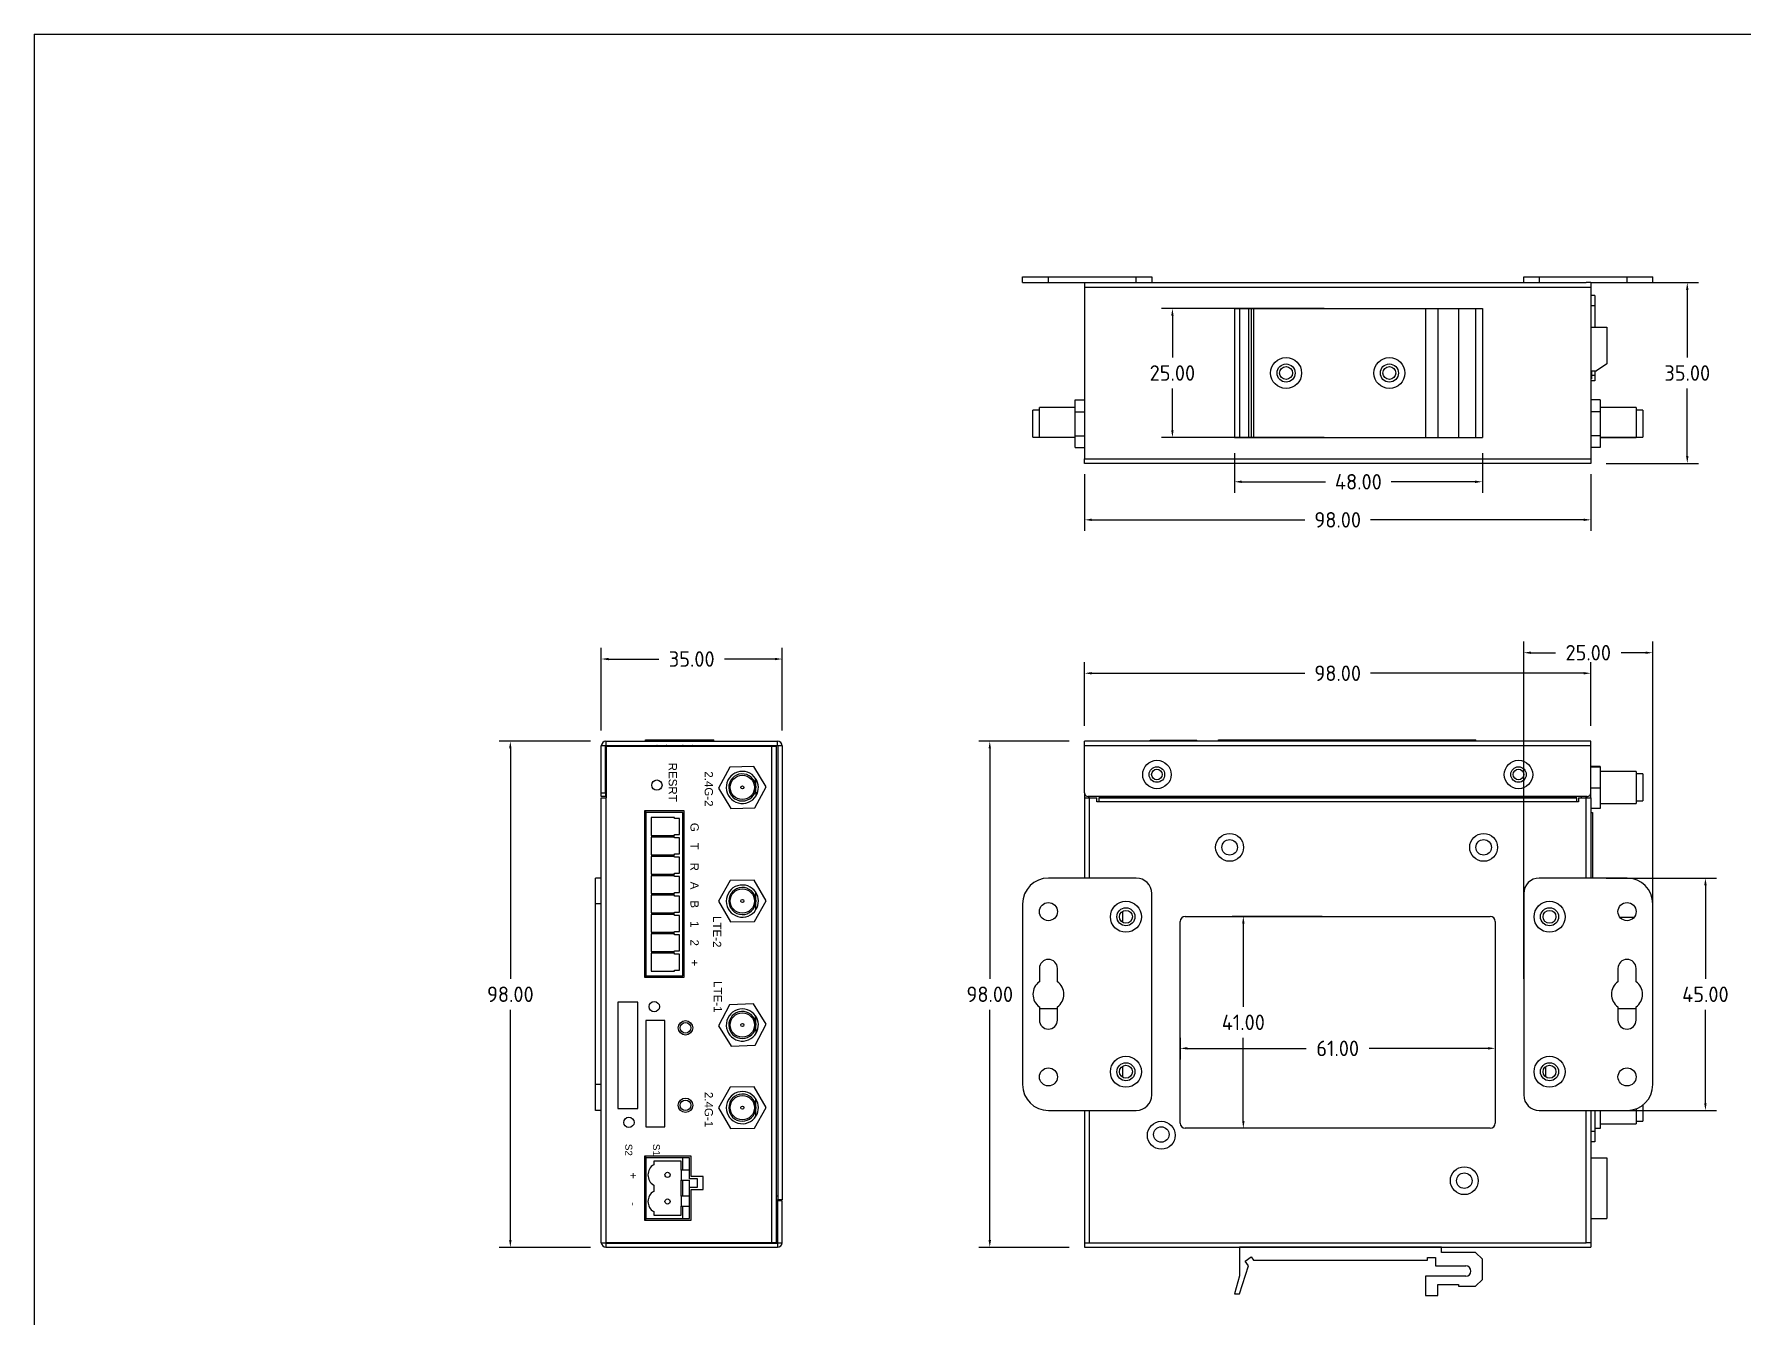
# Model space of a CAD drawing. Header units: millimetres. Extents: x 105 to 728, y 71 to 506.
# Drawn here: x 105.2 to 436.1, y 257.7 to 506.3 of the extents above; entities that cross this region are included whole.
import ezdxf

# ---------------------------------------------------------------- set-up
doc = ezdxf.new("R2010")
doc.units = ezdxf.units.MM
doc.header["$LTSCALE"] = 2
doc.header["$PDSIZE"] = -1
doc.layers.add('1轮廓实线层', color=7, linetype='Continuous')
doc.layers.add('2细线层', color=4, linetype='Continuous')
doc.layers.add('PUB_DIM尺寸', color=3, linetype='Continuous', lineweight=20)
doc.styles.add('OdaTtfStyle', font='tssdeng.shx', dxfattribs={"bigfont": 'hztxt.shx'})
doc.styles.get("Standard").update_dxf_attribs({"font": ''})
doc.styles.get('Standard').set_extended_font_data('Microsoft YaHei')
doc.dimstyles.new('standard0_0_0', dxfattribs={"dimtxt": 0.18, "dimasz": 1.4, "dimexe": 0.18, "dimexo": 0.0625, "dimgap": 0.857143, "dimtad": 0, "dimtoh": 1, "dimdec": 4, "dimzin": 0, "dimdsep": 46, "dimtxsty": 'OdaTtfStyle', "dimsah": 1, "dimcen": 0.09, "dimadec": 0, "dimazin": 0, "dimtfac": 1, "dimtdec": 4, "dimtofl": 0, "dimtmove": 0, "dimatfit": 3, "dimfxl": 0, "dimtolj": 1, "dimtzin": 0, "dimarcsym": 0})

# ---------------------------------------------------------------- blocks, each defined once
blk = doc.blocks.new('*D25')
at = {"layer": 'Defpoints', "color": 0}
for p in [(249.94, 385.26), (214.94, 368.44), (249.94, 368.44)]:
    blk.add_point(p, dxfattribs=at)
at = {"layer": 'PUB_DIM尺寸', "color": 3, "linetype": 'Continuous', "lineweight": -2, "ltscale": 5.065228}
for p, q in [((214.94, 371.44), (214.94, 387.4)), ((249.94, 371.44), (249.94, 387.4)), ((216.34, 385.26), (226.09, 385.26)), ((248.54, 385.26), (238.78, 385.26))]:
    blk.add_line(p, q, dxfattribs=at)
at = {"layer": 'PUB_DIM尺寸', "color": 3}
for points in [[(216.34, 385.49), (216.34, 385.02), (214.94, 385.26)], [(248.54, 385.02), (248.54, 385.49), (249.94, 385.26)]]:
    blk.add_solid(points, dxfattribs=at)
at = {"layer": 'PUB_DIM尺寸', "color": 3, "ltscale": 5.065228, "insert": (232.44, 385.26), "char_height": 3, "attachment_point": 5, "style": 'OdaTtfStyle'}
blk.add_mtext('\\A1;35.00', dxfattribs=at)
blk = doc.blocks.new('*D26')
at = {"layer": 'Defpoints', "color": 0}
for p in [(197.33, 369.34), (215.84, 369.34), (215.84, 271.34)]:
    blk.add_point(p, dxfattribs=at)
at = {"layer": 'PUB_DIM尺寸', "color": 3, "linetype": 'Continuous', "lineweight": -2, "ltscale": 5.065228}
for p, q in [((212.84, 369.34), (195.18, 369.34)), ((197.33, 367.94), (197.33, 323.34)), ((197.33, 272.74), (197.33, 317.34)), ((212.84, 271.34), (195.18, 271.34))]:
    blk.add_line(p, q, dxfattribs=at)
at = {"layer": 'PUB_DIM尺寸', "color": 3}
for points in [[(197.56, 367.94), (197.09, 367.94), (197.33, 369.34)], [(197.09, 272.74), (197.56, 272.74), (197.33, 271.34)]]:
    blk.add_solid(points, dxfattribs=at)
at = {"layer": 'PUB_DIM尺寸', "color": 3, "ltscale": 5.065228, "insert": (197.33, 320.34), "char_height": 3, "attachment_point": 5, "style": 'OdaTtfStyle'}
blk.add_mtext('\\A1;98.00', dxfattribs=at)
blk = doc.blocks.new('*D27')
at = {"layer": 'Defpoints', "color": 0}
for p in [(290.14, 369.34), (308.49, 369.34), (308.49, 271.34)]:
    blk.add_point(p, dxfattribs=at)
at = {"layer": 'PUB_DIM尺寸', "color": 3, "linetype": 'Continuous', "lineweight": -2, "ltscale": 5.065228}
for p, q in [((305.49, 369.34), (288, 369.34)), ((290.14, 367.94), (290.14, 323.34)), ((290.14, 272.74), (290.14, 317.34)), ((305.49, 271.34), (288, 271.34))]:
    blk.add_line(p, q, dxfattribs=at)
at = {"layer": 'PUB_DIM尺寸', "color": 3}
for points in [[(290.37, 367.94), (289.91, 367.94), (290.14, 369.34)], [(289.91, 272.74), (290.37, 272.74), (290.14, 271.34)]]:
    blk.add_solid(points, dxfattribs=at)
at = {"layer": 'PUB_DIM尺寸', "color": 3, "ltscale": 5.065228, "insert": (290.14, 320.34), "char_height": 3, "attachment_point": 5, "style": 'OdaTtfStyle'}
blk.add_mtext('\\A1;98.00', dxfattribs=at)
blk = doc.blocks.new('*D28')
at = {"layer": 'Defpoints', "color": 0}
for p in [(406.49, 382.5), (308.49, 369.34), (406.49, 369.34)]:
    blk.add_point(p, dxfattribs=at)
at = {"layer": 'PUB_DIM尺寸', "color": 3, "linetype": 'Continuous', "lineweight": -2, "ltscale": 5.065228}
for p, q in [((308.49, 372.34), (308.49, 384.65)), ((406.49, 372.34), (406.49, 384.65)), ((309.89, 382.5), (351.15, 382.5)), ((405.09, 382.5), (363.84, 382.5))]:
    blk.add_line(p, q, dxfattribs=at)
at = {"layer": 'PUB_DIM尺寸', "color": 3}
for points in [[(309.89, 382.74), (309.89, 382.27), (308.49, 382.5)], [(405.09, 382.27), (405.09, 382.74), (406.49, 382.5)]]:
    blk.add_solid(points, dxfattribs=at)
at = {"layer": 'PUB_DIM尺寸', "color": 3, "ltscale": 5.065228, "insert": (357.49, 382.5), "char_height": 3, "attachment_point": 5, "style": 'OdaTtfStyle'}
blk.add_mtext('\\A1;98.00', dxfattribs=at)
blk = doc.blocks.new('*D29')
at = {"layer": 'Defpoints', "color": 0}
for p in [(418.49, 386.48), (393.49, 320.34), (418.49, 320.34)]:
    blk.add_point(p, dxfattribs=at)
at = {"layer": 'PUB_DIM尺寸', "color": 3, "linetype": 'Continuous', "lineweight": -2, "ltscale": 5.065228}
for p, q in [((393.49, 323.34), (393.49, 388.62)), ((418.49, 323.34), (418.49, 388.62)), ((394.89, 386.48), (399.65, 386.48)), ((417.09, 386.48), (412.34, 386.48))]:
    blk.add_line(p, q, dxfattribs=at)
at = {"layer": 'PUB_DIM尺寸', "color": 3}
for points in [[(394.89, 386.71), (394.89, 386.25), (393.49, 386.48)], [(417.09, 386.25), (417.09, 386.71), (418.49, 386.48)]]:
    blk.add_solid(points, dxfattribs=at)
at = {"layer": 'PUB_DIM尺寸', "color": 3, "ltscale": 5.065228, "insert": (405.99, 386.48), "char_height": 3, "attachment_point": 5, "style": 'OdaTtfStyle'}
blk.add_mtext('\\A1;25.00', dxfattribs=at)
blk = doc.blocks.new('*D30')
at = {"layer": 'Defpoints', "color": 0}
for p in [(406.49, 342.84), (428.67, 342.84), (406.49, 297.84)]:
    blk.add_point(p, dxfattribs=at)
at = {"layer": 'PUB_DIM尺寸', "color": 3, "linetype": 'Continuous', "lineweight": -2, "ltscale": 5.065228}
for p, q in [((409.49, 342.84), (430.82, 342.84)), ((428.67, 341.44), (428.67, 323.34)), ((428.67, 299.24), (428.67, 317.34)), ((409.49, 297.84), (430.82, 297.84))]:
    blk.add_line(p, q, dxfattribs=at)
at = {"layer": 'PUB_DIM尺寸', "color": 3}
for points in [[(428.91, 341.44), (428.44, 341.44), (428.67, 342.84)], [(428.44, 299.24), (428.91, 299.24), (428.67, 297.84)]]:
    blk.add_solid(points, dxfattribs=at)
at = {"layer": 'PUB_DIM尺寸', "color": 3, "ltscale": 5.065228, "insert": (428.67, 320.34), "char_height": 3, "attachment_point": 5, "style": 'OdaTtfStyle'}
blk.add_mtext('\\A1;45.00', dxfattribs=at)
blk = doc.blocks.new('*D31')
at = {"layer": 'Defpoints', "color": 0}
for p in [(339.22, 335.41), (357.49, 335.41), (357.49, 294.41)]:
    blk.add_point(p, dxfattribs=at)
at = {"layer": 'PUB_DIM尺寸', "color": 3, "linetype": 'Continuous', "lineweight": -2, "ltscale": 5.065228}
for p, q in [((354.49, 335.41), (337.08, 335.41)), ((339.22, 334.01), (339.22, 317.91)), ((339.22, 295.81), (339.22, 311.91)), ((354.49, 294.41), (337.08, 294.41))]:
    blk.add_line(p, q, dxfattribs=at)
at = {"layer": 'PUB_DIM尺寸', "color": 3}
for points in [[(339.46, 334.01), (338.99, 334.01), (339.22, 335.41)], [(338.99, 295.81), (339.46, 295.81), (339.22, 294.41)]]:
    blk.add_solid(points, dxfattribs=at)
at = {"layer": 'PUB_DIM尺寸', "color": 3, "ltscale": 5.065228, "insert": (339.22, 314.91), "char_height": 3, "attachment_point": 5, "style": 'OdaTtfStyle'}
blk.add_mtext('\\A1;41.00', dxfattribs=at)
blk = doc.blocks.new('*D32')
at = {"layer": 'Defpoints', "color": 0}
for p in [(326.99, 314.91), (387.99, 314.91), (387.99, 309.87)]:
    blk.add_point(p, dxfattribs=at)
at = {"layer": 'PUB_DIM尺寸', "color": 3, "linetype": 'Continuous', "lineweight": -2, "ltscale": 5.065228}
for p, q in [((326.99, 311.91), (326.99, 307.73)), ((387.99, 311.91), (387.99, 307.73)), ((328.39, 309.87), (351.38, 309.87)), ((386.59, 309.87), (363.61, 309.87))]:
    blk.add_line(p, q, dxfattribs=at)
at = {"layer": 'PUB_DIM尺寸', "color": 3}
for points in [[(328.39, 310.11), (328.39, 309.64), (326.99, 309.87)], [(386.59, 309.64), (386.59, 310.11), (387.99, 309.87)]]:
    blk.add_solid(points, dxfattribs=at)
at = {"layer": 'PUB_DIM尺寸', "color": 3, "ltscale": 5.065228, "insert": (357.49, 309.87), "char_height": 3, "attachment_point": 5, "style": 'OdaTtfStyle'}
blk.add_mtext('\\A1;61.00', dxfattribs=at)
blk = doc.blocks.new('*D33')
at = {"layer": 'Defpoints', "color": 0}
for p in [(325.49, 453.14), (357.84, 453.14), (357.84, 428.14)]:
    blk.add_point(p, dxfattribs=at)
at = {"layer": 'PUB_DIM尺寸', "color": 3, "linetype": 'Continuous', "lineweight": -2, "ltscale": 5.065228}
for p, q in [((354.84, 453.14), (323.35, 453.14)), ((325.49, 451.74), (325.49, 443.64)), ((325.49, 429.54), (325.49, 437.64)), ((354.84, 428.14), (323.35, 428.14))]:
    blk.add_line(p, q, dxfattribs=at)
at = {"layer": 'PUB_DIM尺寸', "color": 3}
for points in [[(325.72, 451.74), (325.26, 451.74), (325.49, 453.14)], [(325.26, 429.54), (325.72, 429.54), (325.49, 428.14)]]:
    blk.add_solid(points, dxfattribs=at)
at = {"layer": 'PUB_DIM尺寸', "color": 3, "ltscale": 5.065228, "insert": (325.49, 440.64), "char_height": 3, "attachment_point": 5, "style": 'OdaTtfStyle'}
blk.add_mtext('\\A1;25.00', dxfattribs=at)
blk = doc.blocks.new('*D34')
at = {"layer": 'Defpoints', "color": 0}
for p in [(337.49, 428.14), (385.49, 428.14), (385.49, 419.58)]:
    blk.add_point(p, dxfattribs=at)
at = {"layer": 'PUB_DIM尺寸', "color": 3, "linetype": 'Continuous', "lineweight": -2, "ltscale": 5.065228}
for p, q in [((337.49, 425.14), (337.49, 417.43)), ((385.49, 425.14), (385.49, 417.43)), ((338.89, 419.58), (355.14, 419.58)), ((384.09, 419.58), (367.84, 419.58))]:
    blk.add_line(p, q, dxfattribs=at)
at = {"layer": 'PUB_DIM尺寸', "color": 3}
for points in [[(338.89, 419.81), (338.89, 419.34), (337.49, 419.58)], [(384.09, 419.34), (384.09, 419.81), (385.49, 419.58)]]:
    blk.add_solid(points, dxfattribs=at)
at = {"layer": 'PUB_DIM尺寸', "color": 3, "ltscale": 5.065228, "insert": (361.49, 419.58), "char_height": 3, "attachment_point": 5, "style": 'OdaTtfStyle'}
blk.add_mtext('\\A1;48.00', dxfattribs=at)
blk = doc.blocks.new('*D35')
at = {"layer": 'Defpoints', "color": 0}
for p in [(308.49, 424.04), (406.49, 424.04), (406.49, 412.21)]:
    blk.add_point(p, dxfattribs=at)
at = {"layer": 'PUB_DIM尺寸', "color": 3, "linetype": 'Continuous', "lineweight": -2, "ltscale": 5.065228}
for p, q in [((308.49, 421.04), (308.49, 410.07)), ((406.49, 421.04), (406.49, 410.07)), ((309.89, 412.21), (351.15, 412.21)), ((405.09, 412.21), (363.84, 412.21))]:
    blk.add_line(p, q, dxfattribs=at)
at = {"layer": 'PUB_DIM尺寸', "color": 3}
for points in [[(309.89, 412.45), (309.89, 411.98), (308.49, 412.21)], [(405.09, 411.98), (405.09, 412.45), (406.49, 412.21)]]:
    blk.add_solid(points, dxfattribs=at)
at = {"layer": 'PUB_DIM尺寸', "color": 3, "ltscale": 5.065228, "insert": (357.49, 412.21), "char_height": 3, "attachment_point": 5, "style": 'OdaTtfStyle'}
blk.add_mtext('\\A1;98.00', dxfattribs=at)
blk = doc.blocks.new('*D36')
at = {"layer": 'Defpoints', "color": 0}
for p in [(406.49, 458.14), (425.16, 458.14), (406.49, 423.14)]:
    blk.add_point(p, dxfattribs=at)
at = {"layer": 'PUB_DIM尺寸', "color": 3, "linetype": 'Continuous', "lineweight": -2, "ltscale": 5.065228}
for p, q in [((409.49, 458.14), (427.3, 458.14)), ((425.16, 456.74), (425.16, 443.64)), ((425.16, 424.54), (425.16, 437.64)), ((409.49, 423.14), (427.3, 423.14))]:
    blk.add_line(p, q, dxfattribs=at)
at = {"layer": 'PUB_DIM尺寸', "color": 3}
for points in [[(425.39, 456.74), (424.93, 456.74), (425.16, 458.14)], [(424.93, 424.54), (425.39, 424.54), (425.16, 423.14)]]:
    blk.add_solid(points, dxfattribs=at)
at = {"layer": 'PUB_DIM尺寸', "color": 3, "ltscale": 5.065228, "insert": (425.16, 440.64), "char_height": 3, "attachment_point": 5, "style": 'OdaTtfStyle'}
blk.add_mtext('\\A1;35.00', dxfattribs=at)

msp = doc.modelspace()

# ---------------------------------------------------------------- linework, layer by layer
at = {"layer": '1轮廓实线层'}
for p, q in [((296.492, 458.138), (296.492, 459.238)), ((296.492, 459.238), (301.492, 459.238)), ((296.492, 458.138), (301.492, 458.138)), ((301.492, 458.138), (301.492, 459.238)), ((301.492, 459.238), (318.492, 459.238)), ((301.492, 458.138), (308.492, 458.138)), ((308.492, 458.138), (309.392, 458.138)), ((308.492, 458.138), (308.492, 457.238)), ((308.492, 457.238), (341.492, 457.238)), ((308.492, 457.238), (308.492, 424.038)), ((309.392, 458.138), (373.492, 458.138)), ((318.492, 458.138), (318.492, 459.238)), ((318.492, 459.238), (321.492, 459.238)), ((321.492, 459.238), (321.492, 458.138)), ((341.492, 457.238), (406.492, 457.238)), ((373.492, 458.138), (405.592, 458.138)), ((393.492, 458.138), (393.492, 459.238)), ((393.492, 459.238), (396.492, 459.238)), ((396.492, 459.238), (396.492, 458.138)), ((396.492, 459.238), (413.492, 459.238)), ((406.492, 458.138), (405.592, 458.138)), ((406.492, 458.138), (406.492, 457.238)), ((406.492, 458.138), (413.492, 458.138)), ((406.492, 457.238), (406.492, 424.038)), ((413.492, 458.138), (413.492, 459.238)), ((413.492, 459.238), (418.492, 459.238)), ((413.492, 458.138), (418.492, 458.138)), ((418.492, 458.138), (418.492, 459.238)), ((407.292, 455.638), (406.492, 455.638)), ((407.292, 453.638), (406.492, 453.638)), ((407.292, 455.638), (407.292, 453.638)), ((407.292, 453.638), (407.292, 449.488)), ((337.489, 453.138), (337.489, 428.138)), ((337.489, 453.138), (338.489, 453.138)), ((338.489, 453.138), (338.489, 428.138)), ((338.489, 453.138), (340.249, 453.138)), ((340.249, 453.138), (340.249, 428.138)), ((340.249, 453.138), (340.722, 453.138)), ((340.722, 453.138), (340.722, 428.138)), ((340.722, 453.138), (341.192, 453.138)), ((341.192, 453.138), (341.192, 428.138)), ((341.192, 453.138), (374.492, 453.138)), ((374.492, 453.138), (374.492, 428.138)), ((374.492, 453.138), (376.892, 453.138)), ((376.892, 453.138), (376.892, 428.138)), ((376.892, 453.138), (380.892, 453.138)), ((380.892, 453.138), (380.892, 428.138)), ((380.892, 453.138), (384.192, 453.138)), ((384.192, 453.138), (384.192, 428.138)), ((384.192, 453.138), (385.492, 453.138)), ((385.492, 453.138), (385.492, 428.138)), ((406.492, 449.488), (409.592, 449.488)), ((409.592, 449.488), (409.592, 442.388)), ((406.492, 441.038), (407.592, 441.038)), ((406.592, 441.038), (406.592, 439.488)), ((407.292, 441.038), (407.292, 440.138)), ((409.592, 442.388), (407.592, 441.038)), ((406.492, 439.488), (406.592, 439.488)), ((407.292, 439.138), (406.492, 439.138)), ((407.292, 440.138), (406.592, 440.138)), ((407.292, 440.138), (407.292, 439.138)), ((306.692, 433.948), (299.742, 433.948)), ((299.742, 428.205), (299.742, 433.948)), ((306.692, 435.456), (308.492, 435.456)), ((306.692, 433.115), (306.692, 435.456)), ((408.292, 435.456), (406.492, 435.456)), ((408.292, 435.456), (408.292, 433.118)), ((415.242, 433.948), (408.292, 433.948)), ((415.242, 433.948), (415.242, 428.206)), ((299.742, 433.463), (298.442, 433.463)), ((298.442, 428.216), (298.442, 433.463)), ((306.692, 433.115), (308.492, 433.115)), ((306.692, 428.497), (306.692, 433.115)), ((408.292, 433.118), (406.492, 433.118)), ((408.292, 433.118), (408.292, 428.499)), ((416.542, 433.463), (415.242, 433.463)), ((416.542, 433.463), (416.542, 428.217)), ((298.442, 428.216), (299.742, 428.216)), ((299.742, 428.205), (306.692, 428.205)), ((306.692, 428.497), (308.492, 428.497)), ((306.692, 426.219), (306.692, 428.497)), ((337.489, 428.138), (338.489, 428.138)), ((338.489, 428.138), (340.249, 428.138)), ((340.249, 428.138), (340.722, 428.138)), ((340.722, 428.138), (341.192, 428.138)), ((341.192, 428.138), (374.492, 428.138)), ((374.492, 428.138), (376.892, 428.138)), ((376.892, 428.138), (380.892, 428.138)), ((380.892, 428.138), (384.192, 428.138)), ((384.192, 428.138), (385.492, 428.138)), ((408.292, 428.499), (406.492, 428.499)), ((408.292, 428.499), (408.292, 426.219)), ((408.292, 428.206), (415.242, 428.206)), ((408.292, 428.15), (415.242, 428.15)), ((415.242, 428.217), (416.542, 428.217)), ((415.242, 428.213), (416.542, 428.213)), ((415.242, 428.201), (415.242, 428.15)), ((416.542, 428.216), (416.542, 428.213)), ((306.692, 426.219), (308.492, 426.219)), ((308.492, 424.038), (341.492, 424.038)), ((308.492, 423.138), (308.492, 424.038)), ((340.825, 424.038), (406.492, 424.038)), ((408.292, 426.219), (406.492, 426.219)), ((406.492, 424.038), (406.492, 423.138)), ((373.492, 423.138), (308.492, 423.138)), ((406.492, 423.138), (373.492, 423.138)), ((215.738, 368.443), (214.938, 368.443)), ((214.938, 359.343), (214.938, 368.443)), ((215.738, 359.343), (215.738, 368.443)), ((215.838, 369.343), (215.838, 368.543)), ((215.838, 369.343), (249.038, 369.343)), ((215.838, 368.543), (249.038, 368.543)), ((215.938, 358.393), (215.938, 368.393)), ((215.938, 368.393), (247.938, 368.393)), ((223.488, 369.343), (223.488, 369.643)), ((223.488, 369.643), (236.738, 369.643)), ((223.488, 368.393), (223.488, 368.543)), ((236.738, 369.343), (236.738, 369.643)), ((236.738, 368.393), (236.738, 368.543)), ((247.938, 272.243), (247.938, 368.393)), ((247.938, 368.393), (248.838, 368.393)), ((248.838, 272.243), (248.838, 368.393)), ((249.038, 368.543), (249.038, 369.343)), ((249.138, 368.443), (249.138, 280.543)), ((249.938, 368.443), (249.138, 368.443)), ((249.938, 368.443), (249.938, 280.543)), ((406.492, 369.343), (308.492, 369.343)), ((308.492, 368.443), (308.492, 369.343)), ((406.492, 368.443), (308.492, 368.443)), ((308.492, 359.343), (308.492, 368.443)), ((321.192, 369.343), (321.192, 369.523)), ((321.192, 369.523), (330.192, 369.523)), ((330.192, 369.343), (330.192, 369.523)), ((334.442, 369.343), (334.442, 369.643)), ((334.442, 369.643), (384.242, 369.643)), ((384.242, 369.343), (384.242, 369.643)), ((406.492, 368.443), (406.492, 369.343)), ((406.492, 359.343), (406.492, 368.443)), ((239.825, 364.332), (237.62, 360.273)), ((244.443, 364.452), (239.825, 364.332)), ((246.855, 360.513), (244.443, 364.452)), ((408.292, 364.452), (406.492, 364.452)), ((408.292, 364.332), (406.492, 364.332)), ((408.292, 364.452), (408.292, 364.332)), ((408.292, 364.332), (408.292, 360.273)), ((244.853, 360.623), (244.813, 362.136)), ((244.838, 361.199), (244.838, 362.043)), ((415.242, 363.503), (408.292, 363.503)), ((415.242, 363.503), (415.242, 357.283)), ((416.542, 363.018), (415.242, 363.018)), ((416.542, 363.018), (416.542, 357.768)), ((214.938, 358.643), (214.938, 359.343)), ((214.938, 359.343), (215.738, 359.343)), ((215.738, 358.643), (214.938, 358.643)), ((214.938, 342.843), (214.938, 358.393)), ((214.938, 358.393), (215.838, 358.393)), ((215.738, 359.343), (215.738, 358.643)), ((215.938, 358.393), (215.838, 358.393)), ((237.62, 360.273), (240.033, 356.335)), ((244.65, 356.454), (246.855, 360.513)), ((244.853, 360.623), (244.861, 360.299)), ((244.9, 358.786), (244.861, 360.299)), ((308.492, 359.343), (308.492, 358.393)), ((308.492, 358.393), (308.492, 342.843)), ((308.492, 358.393), (309.392, 358.393)), ((405.792, 358.643), (309.192, 358.643)), ((309.292, 358.643), (309.292, 358.393)), ((309.392, 358.393), (309.392, 358.643)), ((309.392, 358.393), (310.892, 358.393)), ((309.392, 358.393), (309.392, 342.843)), ((310.892, 357.583), (310.892, 358.393)), ((311.292, 357.583), (310.892, 357.583)), ((311.292, 358.643), (311.292, 358.403)), ((403.692, 358.403), (311.292, 358.403)), ((311.292, 358.403), (311.292, 358.393)), ((311.292, 358.393), (403.692, 358.393)), ((311.292, 357.583), (311.292, 358.393)), ((403.692, 357.583), (311.292, 357.583)), ((403.692, 358.403), (403.692, 358.643)), ((403.692, 358.393), (403.692, 358.403)), ((403.692, 358.393), (403.692, 357.583)), ((404.092, 357.583), (403.692, 357.583)), ((404.092, 358.393), (405.592, 358.393)), ((404.092, 358.393), (404.092, 357.583)), ((404.692, 358.393), (404.692, 358.643)), ((405.542, 358.643), (405.542, 358.393)), ((405.592, 358.393), (406.492, 358.393)), ((405.592, 342.843), (405.592, 358.393)), ((405.692, 358.643), (405.692, 358.393)), ((408.292, 360.273), (406.492, 360.273)), ((406.492, 358.393), (406.492, 359.343)), ((406.492, 358.393), (406.492, 342.843)), ((408.292, 360.273), (408.292, 356.335)), ((415.242, 357.768), (416.542, 357.768)), ((230.988, 355.843), (223.288, 355.843)), ((223.288, 355.843), (223.288, 323.643)), ((223.538, 323.643), (223.538, 355.843)), ((230.688, 355.543), (223.588, 355.543)), ((223.588, 355.543), (223.588, 323.943)), ((229.088, 354.543), (224.588, 354.543)), ((224.588, 354.543), (224.588, 351.093)), ((229.088, 354.368), (229.088, 354.543)), ((230.088, 354.368), (229.088, 354.368)), ((230.088, 351.268), (230.088, 354.368)), ((230.688, 323.943), (230.688, 355.543)), ((230.988, 323.643), (230.988, 355.843)), ((240.033, 356.335), (244.65, 356.454)), ((408.292, 356.335), (406.492, 356.335)), ((406.492, 355.543), (406.792, 355.543)), ((406.792, 355.543), (406.792, 342.843)), ((408.292, 357.283), (415.242, 357.283)), ((224.588, 351.093), (229.088, 351.093)), ((229.088, 351.093), (229.088, 351.268)), ((229.088, 351.268), (230.088, 351.268)), ((229.088, 350.793), (224.588, 350.793)), ((224.588, 350.793), (224.588, 347.343)), ((229.088, 350.618), (229.088, 350.793)), ((230.088, 350.618), (229.088, 350.618)), ((229.088, 347.343), (229.088, 347.518)), ((229.088, 347.518), (230.088, 347.518)), ((230.088, 347.518), (230.088, 350.618)), ((224.588, 347.343), (229.088, 347.343)), ((229.088, 347.043), (224.588, 347.043)), ((224.588, 347.043), (224.588, 343.593)), ((229.088, 346.868), (229.088, 347.043)), ((230.088, 346.868), (229.088, 346.868)), ((230.088, 343.768), (230.088, 346.868)), ((214.938, 342.843), (213.838, 342.843)), ((213.838, 337.843), (213.838, 342.843)), ((214.938, 337.843), (214.938, 342.843)), ((224.588, 343.593), (229.088, 343.593)), ((229.088, 343.293), (224.588, 343.293)), ((224.588, 343.293), (224.588, 339.843)), ((229.088, 343.593), (229.088, 343.768)), ((229.088, 343.768), (230.088, 343.768)), ((229.088, 343.118), (229.088, 343.293)), ((230.088, 343.118), (229.088, 343.118)), ((230.088, 340.018), (230.088, 343.118)), ((239.887, 342.369), (237.619, 338.346)), ((244.506, 342.417), (239.887, 342.369)), ((246.856, 338.44), (244.506, 342.417)), ((318.492, 342.843), (301.492, 342.843)), ((413.492, 342.843), (396.492, 342.843)), ((214.938, 337.843), (213.838, 337.843)), ((223.588, 339.743), (223.538, 339.743)), ((224.588, 339.843), (229.088, 339.843)), ((229.088, 339.543), (224.588, 339.543)), ((224.588, 339.543), (224.588, 336.093)), ((229.088, 339.843), (229.088, 340.018)), ((229.088, 340.018), (230.088, 340.018)), ((229.088, 339.368), (229.088, 339.543)), ((230.088, 339.368), (229.088, 339.368)), ((230.088, 336.268), (230.088, 339.368)), ((230.988, 339.743), (230.688, 339.743)), ((237.619, 338.346), (239.969, 334.37)), ((244.588, 334.417), (246.856, 338.44)), ((244.856, 338.582), (244.84, 340.095)), ((244.856, 338.582), (244.859, 338.258)), ((244.875, 336.744), (244.859, 338.258)), ((296.492, 337.843), (296.492, 302.843)), ((321.492, 300.843), (321.492, 339.843)), ((393.492, 339.843), (393.492, 300.843)), ((418.492, 302.843), (418.492, 337.843)), ((224.588, 336.093), (229.088, 336.093)), ((224.588, 335.793), (224.588, 332.343)), ((229.088, 335.793), (224.588, 335.793)), ((229.088, 336.268), (230.088, 336.268)), ((229.088, 336.093), (229.088, 336.268)), ((229.088, 335.618), (229.088, 335.793)), ((230.088, 335.618), (229.088, 335.618)), ((230.088, 332.518), (230.088, 335.618)), ((239.969, 334.37), (244.588, 334.417)), ((315.842, 336.411), (315.842, 334.275)), ((326.992, 295.413), (326.992, 334.413)), ((327.992, 335.413), (386.992, 335.413)), ((387.992, 334.413), (387.992, 295.413)), ((412.1, 335.283), (414.885, 335.283)), ((224.588, 332.343), (229.088, 332.343)), ((224.588, 332.043), (224.588, 328.593)), ((229.088, 332.043), (224.588, 332.043)), ((229.088, 332.343), (229.088, 332.518)), ((229.088, 332.518), (230.088, 332.518)), ((229.088, 331.868), (229.088, 332.043)), ((230.088, 331.868), (229.088, 331.868)), ((230.088, 328.768), (230.088, 331.868)), ((223.538, 329.643), (223.588, 329.643)), ((224.588, 328.593), (229.088, 328.593)), ((224.588, 328.293), (224.588, 324.843)), ((229.088, 328.293), (224.588, 328.293)), ((229.088, 328.593), (229.088, 328.768)), ((229.088, 328.768), (230.088, 328.768)), ((229.088, 328.118), (229.088, 328.293)), ((230.088, 328.118), (229.088, 328.118)), ((230.088, 325.018), (230.088, 328.118)), ((230.688, 329.643), (230.988, 329.643)), ((224.588, 324.843), (229.088, 324.843)), ((229.088, 324.843), (229.088, 325.018)), ((229.088, 325.018), (230.088, 325.018)), ((299.742, 325.343), (299.742, 322.78)), ((303.242, 322.78), (303.242, 325.343)), ((411.742, 325.343), (411.742, 322.78)), ((415.242, 322.78), (415.242, 325.343)), ((223.288, 323.643), (230.988, 323.643)), ((223.588, 323.943), (230.688, 323.943)), ((239.764, 318.294), (237.623, 314.201)), ((244.379, 318.486), (239.764, 318.294)), ((246.852, 314.585), (244.379, 318.486)), ((299.742, 317.906), (299.742, 315.343)), ((303.242, 315.343), (303.242, 317.906)), ((411.742, 317.906), (411.742, 315.343)), ((415.242, 315.343), (415.242, 317.906)), ((244.711, 310.493), (246.852, 314.585)), ((244.849, 314.664), (244.786, 316.176)), ((244.838, 316.043), (244.788, 316.125)), ((244.838, 314.928), (244.838, 316.043)), ((244.849, 314.664), (244.862, 314.34)), ((303.242, 317.503), (299.742, 317.503)), ((415.242, 317.503), (411.742, 317.503)), ((237.623, 314.201), (240.097, 310.3)), ((244.925, 312.828), (244.862, 314.34)), ((240.097, 310.3), (244.711, 310.493)), ((315.842, 306.411), (315.842, 304.275)), ((397.742, 306.343), (397.742, 304.343)), ((239.899, 302.376), (237.619, 298.36)), ((244.518, 302.41), (239.899, 302.376)), ((246.856, 298.426), (244.518, 302.41)), ((237.619, 298.36), (239.957, 294.377)), ((244.576, 294.41), (246.856, 298.426)), ((244.856, 298.574), (244.845, 300.088)), ((244.856, 298.574), (244.859, 298.25)), ((244.87, 296.736), (244.859, 298.25)), ((415.242, 298.159), (415.242, 295.283)), ((416.542, 298.881), (416.542, 295.768)), ((301.492, 297.843), (318.492, 297.843)), ((308.492, 297.843), (308.492, 272.243)), ((309.392, 297.843), (309.392, 272.243)), ((396.492, 297.843), (413.492, 297.843)), ((405.592, 272.243), (405.592, 297.843)), ((406.492, 297.843), (406.492, 272.243)), ((407.292, 297.843), (407.292, 293.793)), ((408.292, 297.843), (408.292, 294.377)), ((408.292, 295.283), (415.242, 295.283)), ((415.242, 295.768), (416.542, 295.768)), ((239.957, 294.377), (244.576, 294.41)), ((386.992, 294.413), (327.992, 294.413)), ((407.292, 293.793), (406.492, 293.793)), ((407.292, 291.793), (406.492, 291.793)), ((408.292, 294.377), (407.292, 294.377)), ((407.292, 293.793), (407.292, 291.793)), ((232.338, 288.993), (223.288, 288.993)), ((223.288, 288.993), (223.288, 276.593)), ((223.538, 276.593), (223.538, 288.993)), ((230.688, 288.693), (223.588, 288.693)), ((223.588, 288.693), (223.588, 276.893)), ((230.388, 288.043), (225.088, 288.043)), ((225.088, 288.043), (225.088, 287.338)), ((230.388, 286.293), (230.388, 288.043)), ((230.688, 286.293), (230.688, 288.693)), ((232.038, 288.693), (230.688, 288.693)), ((232.038, 286.293), (232.038, 288.693)), ((232.338, 285.043), (232.338, 288.993)), ((406.492, 288.693), (409.592, 288.693)), ((409.592, 288.693), (409.592, 276.893)), ((230.688, 286.293), (230.388, 286.293)), ((230.388, 286.293), (230.388, 284.343)), ((232.038, 286.293), (230.688, 286.293)), ((232.038, 284.593), (232.038, 286.293)), ((234.638, 285.043), (232.338, 285.043)), ((234.638, 282.543), (234.638, 285.043)), ((225.088, 283.402), (225.088, 282.184)), ((230.388, 281.243), (230.388, 284.343)), ((230.388, 284.343), (230.688, 284.343)), ((230.688, 281.243), (230.688, 284.343)), ((230.688, 284.343), (232.038, 284.343)), ((233.588, 284.593), (232.038, 284.593)), ((232.038, 281.243), (232.038, 284.343)), ((232.038, 282.993), (233.588, 282.993)), ((232.338, 276.593), (232.338, 282.543)), ((232.338, 282.543), (234.638, 282.543)), ((233.588, 282.993), (233.588, 284.593)), ((248.838, 281.343), (249.128, 281.343)), ((249.128, 281.343), (249.128, 280.543)), ((225.088, 278.248), (225.088, 277.543)), ((230.688, 281.243), (230.388, 281.243)), ((230.388, 281.243), (230.388, 279.293)), ((230.388, 277.543), (230.388, 279.293)), ((230.388, 279.293), (230.688, 279.293)), ((232.038, 281.243), (230.688, 281.243)), ((230.688, 276.893), (230.688, 279.293)), ((230.688, 279.293), (232.038, 279.293)), ((232.038, 279.293), (232.038, 281.243)), ((232.038, 276.893), (232.038, 279.293)), ((248.838, 280.543), (249.128, 280.543)), ((249.938, 280.543), (249.138, 280.543)), ((249.938, 280.343), (249.138, 280.343)), ((249.138, 272.243), (249.138, 280.343)), ((249.938, 272.243), (249.938, 280.343)), ((223.288, 276.593), (232.338, 276.593)), ((223.588, 276.893), (230.688, 276.893)), ((225.088, 277.543), (230.388, 277.543)), ((230.688, 276.893), (232.038, 276.893)), ((406.492, 276.893), (409.592, 276.893)), ((214.938, 272.243), (215.738, 272.243)), ((215.838, 272.243), (215.738, 272.243)), ((247.938, 272.243), (215.838, 272.243)), ((215.838, 272.143), (215.838, 271.343)), ((215.838, 272.143), (249.038, 272.143)), ((248.838, 272.243), (247.938, 272.243)), ((249.038, 272.143), (249.038, 271.343)), ((249.138, 272.243), (249.938, 272.243)), ((308.492, 272.243), (309.392, 272.243)), ((308.492, 272.243), (308.492, 271.343)), ((309.392, 272.243), (405.592, 272.243)), ((406.492, 272.243), (405.592, 272.243)), ((406.492, 272.243), (406.492, 271.343)), ((215.838, 271.343), (249.038, 271.343)), ((308.492, 271.343), (406.492, 271.343)), ((338.492, 271.343), (338.492, 265.843)), ((377.592, 271.343), (338.492, 271.343)), ((339.589, 268.667), (340.722, 269.49)), ((340.249, 267.76), (339.589, 268.667)), ((340.722, 269.49), (341.192, 268.843)), ((341.192, 268.843), (374.892, 268.843)), ((374.892, 269.343), (376.392, 269.343)), ((374.892, 268.843), (374.892, 269.343)), ((376.392, 269.343), (376.392, 267.743)), ((377.592, 270.343), (377.592, 271.343)), ((384.192, 270.343), (377.592, 270.343)), ((385.492, 269.043), (384.192, 270.343)), ((385.492, 265.143), (385.492, 269.043)), ((338.492, 265.843), (337.489, 262.343)), ((338.489, 262.343), (340.249, 267.76)), ((374.492, 265.743), (374.492, 262.043)), ((382.292, 265.743), (374.492, 265.743)), ((376.392, 267.743), (382.292, 267.743)), ((384.192, 263.843), (385.492, 265.143)), ((337.489, 262.343), (338.489, 262.343)), ((374.492, 262.043), (376.892, 262.043)), ((376.892, 264.143), (380.892, 264.143)), ((376.892, 262.043), (376.892, 264.143)), ((380.892, 264.143), (380.892, 263.843)), ((380.892, 263.843), (384.192, 263.843))]:
    msp.add_line(p, q, dxfattribs=at)
at = {"layer": '1轮廓实线层', "color": 0}
for p, q in [((215.838, 358.393), (215.838, 272.243)), ((213.838, 302.843), (213.838, 337.843)), ((214.938, 302.843), (214.938, 337.843)), ((222.038, 318.843), (218.138, 318.843)), ((218.138, 318.843), (218.138, 298.243)), ((222.038, 298.243), (222.038, 318.843)), ((227.238, 315.243), (223.538, 315.243)), ((223.538, 315.243), (223.538, 294.643)), ((227.238, 294.643), (227.238, 315.243)), ((214.938, 302.843), (213.838, 302.843)), ((213.838, 297.843), (213.838, 302.843)), ((214.938, 297.843), (214.938, 302.843)), ((218.138, 298.243), (222.038, 298.243)), ((214.938, 297.843), (213.838, 297.843)), ((214.938, 272.243), (214.938, 297.843)), ((223.538, 294.643), (227.238, 294.643))]:
    msp.add_line(p, q, dxfattribs=at)
at = {"layer": '1轮廓实线层', "flags": 128}
for points in [[(225.757, 368.543), (225.671, 368.491), (225.544, 368.393)], [(227.731, 368.393), (227.604, 368.491), (227.519, 368.543)], [(230.757, 368.543), (230.671, 368.491), (230.544, 368.393)], [(232.731, 368.393), (232.604, 368.491), (232.519, 368.543)]]:
    msp.add_lwpolyline(points, dxfattribs=at)
at = {"layer": '1轮廓实线层'}
for centre, radius in [((347.492, 440.638), 3), ((347.492, 440.638), 3), ((367.492, 440.638), 3), ((367.492, 440.638), 3), ((347.492, 440.638), 1.75), ((347.492, 440.638), 1.75), ((347.492, 440.638), 1.25), ((367.492, 440.638), 1.75), ((367.492, 440.638), 1.75), ((367.492, 440.638), 1.25), ((322.492, 362.893), 2.75), ((322.492, 362.893), 1.5), ((392.492, 362.893), 2.75), ((392.492, 362.893), 1.5), ((225.688, 360.843), 1), ((242.238, 360.393), 2.35), ((322.492, 362.893), 1.025), ((392.492, 362.893), 1.025), ((242.238, 360.393), 0.3), ((336.562, 348.793), 2.7), ((385.742, 348.793), 2.7), ((336.562, 348.793), 1.5), ((385.742, 348.793), 1.5), ((242.238, 338.393), 2.35), ((242.238, 338.393), 0.3), ((301.492, 336.343), 1.75), ((316.492, 335.343), 3), ((398.492, 335.343), 3), ((413.492, 336.343), 1.75), ((316.492, 335.343), 1.75), ((316.492, 335.343), 1.25), ((398.492, 335.343), 1.75), ((398.492, 335.343), 1.25), ((231.238, 313.843), 1.4), ((231.238, 313.843), 1.025), ((242.238, 314.393), 2.35), ((242.238, 314.393), 0.3), ((316.492, 305.343), 3), ((398.492, 305.343), 3), ((301.492, 304.343), 1.75), ((316.492, 305.343), 1.75), ((316.492, 305.343), 1.25), ((398.492, 305.343), 1.75), ((398.492, 305.343), 1.25), ((413.492, 304.343), 1.75), ((231.238, 298.843), 1.4), ((231.238, 298.843), 1.025), ((242.238, 298.393), 2.35), ((242.238, 298.393), 0.3), ((323.342, 293.043), 2.7), ((323.342, 293.193), 1.5), ((227.765, 285.37), 0.5), ((381.992, 284.243), 2.7), ((381.992, 284.243), 1.5), ((227.765, 280.216), 0.5)]:
    msp.add_circle(centre, radius, dxfattribs=at)
at = {"layer": '1轮廓实线层', "color": 0}
for centre in [(225.188, 317.943), (220.288, 295.543)]:
    msp.add_circle(centre, 1, dxfattribs=at)
at = {"layer": '1轮廓实线层'}
for centre, radius, start, end in [((215.838, 368.443), 0.9, 90, 180), ((215.838, 368.443), 0.1, 90, 180), ((249.038, 368.443), 0.9, 0, 90), ((249.038, 368.443), 0.1, 0, 90), ((242.238, 360.393), 3.11, 34.08548, 328.88364), ((242.238, 360.393), 2.625, 5.02149, 357.94763), ((242.238, 360.393), 3.11, 328.88364, 34.08548), ((309.192, 359.343), 0.7, 180, 270), ((405.792, 359.343), 0.7, 270, 0), ((242.238, 338.393), 3.11, 33.18693, 327.98508), ((242.238, 338.393), 2.625, 4.12294, 357.04907), ((301.492, 337.843), 5, 90, 180), ((318.492, 339.843), 3, 0, 90), ((396.492, 339.843), 3, 90, 180), ((413.492, 337.843), 5, 0, 90), ((242.238, 338.393), 3.11, 327.98508, 33.18693), ((327.992, 334.413), 1, 90, 180), ((386.992, 334.413), 1, 0, 90), ((301.492, 325.343), 1.75, 0, 180), ((413.492, 325.343), 1.75, 0, 180), ((301.492, 320.343), 3, 125.68533, 234.31467), ((301.492, 320.343), 3, 305.68533, 54.31467), ((413.492, 320.343), 3, 125.68533, 234.31467), ((413.492, 320.343), 3, 305.68533, 54.31467), ((242.238, 314.393), 3.11, 34.9862, 329.78436), ((242.238, 314.393), 2.625, 5.92221, 358.84835), ((242.238, 314.393), 3.11, 329.78436, 34.9862), ((301.492, 315.343), 1.75, 180, 0), ((413.492, 315.343), 1.75, 180, 0), ((242.238, 298.393), 3.11, 33.01341, 327.81156), ((301.492, 302.843), 5, 180, 270), ((413.492, 302.843), 5, 270, 0), ((242.238, 298.393), 2.625, 3.94942, 356.87555), ((242.238, 298.393), 3.11, 327.81156, 33.01341), ((318.492, 300.843), 3, 270, 0), ((396.492, 300.843), 3, 180, 270), ((327.992, 295.413), 1, 180, 270), ((386.992, 295.413), 1, 270, 0), ((226.249, 285.37), 2.285, 120.54128, 239.45872), ((226.249, 280.216), 2.285, 120.54128, 239.45872), ((249.128, 281.353), 0.01, 270, 0), ((215.838, 272.243), 0.9, 180, 270), ((215.838, 272.243), 0.1, 180, 270), ((249.038, 272.243), 0.1, 270, 0), ((249.038, 272.243), 0.9, 270, 0), ((382.292, 266.743), 1, 270, 90)]:
    msp.add_arc(centre, radius, start, end, dxfattribs=at)
at = {"layer": '2细线层'}
for q in [(727.657, 506.25), (105.157, 71.25)]:
    msp.add_line((105.157, 506.25), q, dxfattribs=at)

# ---------------------------------------------------------------- texts
at = {"layer": '1轮廓实线层', "attachment_point": 1, "rotation": 270}
for s, insert, char_height, width in [('{\\fArial|b0|i0|c0|p34;RESRT}', (229.582, 365.191), 1.6, 21.29069), ('{\\fArial|b0|i0|c0|p34;2.4G-2}', (236.551, 363.52), 1.6, 42.96841), ('{\\fArial|b0|i0|c0|p34;G}', (233.797, 353.542), 1.6, 5.93335), ('{\\fArial|b0|i0|c0|p34;T}', (233.797, 349.706), 1.6, 5.93335), ('{\\fArial|b0|i0|c0|p34;R}', (233.797, 345.847), 1.6, 5.93335), ('{\\fArial|b0|i0|c0|p34;A}', (233.797, 342.145), 1.6, 5.93335), ('{\\fArial|b0|i0|c0|p34;B}', (233.797, 338.537), 1.6, 5.93335), ('{\\fArial|b0|i0|c0|p34;1}', (233.797, 334.53), 1.6, 5.93335), ('{\\fArial|b0|i0|c0|p34;LTE-2}', (238.149, 335.493), 1.6, 42.96841), ('{\\fArial|b0|i0|c0|p34;2}', (233.797, 330.949), 1.6, 5.93335), ('{\\fArial|b0|i0|c0|p34;+}', (233.797, 327.093), 1.6, 5.93335), ('{\\fArial|b0|i0|c0|p34;LTE-1}', (238.286, 322.892), 1.6, 42.96841), ('{\\fArial|b0|i0|c0|p34;2.4G-1}', (236.541, 301.438), 1.6, 42.96841), ('{\\fArial|b0|i0|c0|p34;S2}', (220.93, 291.364), 1.35, 23.96482), ('{\\fArial|b0|i0|c0|p34;S1}', (226.287, 291.364), 1.35, 23.96482), ('{\\fArial|b0|i0|c0|p34;+}', (221.928, 285.875), 1.6, 5.93335), ('{\\fArial|b0|i0|c0|p34;-}', (221.928, 280.105), 1.6, 5.93335)]:
    msp.add_mtext(s, dxfattribs=dict(at, insert=insert, char_height=char_height, width=width))

# ---------------------------------------------------------------- dimensions: what is measured, and where the dimension line sits
at = {"layer": 'PUB_DIM尺寸', "color": 2, "ltscale": 5.065228}
for base, p1, p2, picture, middle in [((425.161, 458.138), (406.492, 423.138), (406.492, 458.138), '*D36', (425.161, 440.638)), ((325.49, 453.138), (357.842, 428.138), (357.842, 453.138), '*D33', (325.49, 440.638)), ((197.328, 369.343), (215.838, 271.343), (215.838, 369.343), '*D26', (197.328, 320.343)), ((290.141, 369.343), (308.492, 271.343), (308.492, 369.343), '*D27', (290.141, 320.343)), ((428.673, 342.843), (406.492, 297.843), (406.492, 342.843), '*D30', (428.673, 320.343)), ((339.223, 335.413), (357.492, 294.413), (357.492, 335.413), '*D31', (339.223, 314.913))]:
    dim = msp.add_linear_dim(base=base, p1=p1, p2=p2, angle=90, dimstyle='standard0_0_0', override={"dimtxt": 3, "dimasz": 1.4, "dimexe": 2.142857, "dimexo": 3, "dimgap": 1.5, "dimtih": 1, "dimtoh": 1, "dimdec": 2, "dimlfac": 1, "dimclrd": 3, "dimclre": 3, "dimclrt": 3, "dimadec": 2, "dimazin": 2, "dimtdec": 1, "dimtzin": 0}, dxfattribs=at)
    dim.commit()
    dim.dimension.update_dxf_attribs({"geometry": picture, "text_midpoint": middle})
for base, p1, p2, picture, middle in [((385.492, 419.575), (337.489, 428.138), (385.492, 428.138), '*D34', (361.491, 419.575)), ((406.492, 412.213), (308.492, 424.038), (406.492, 424.038), '*D35', (357.492, 412.213)), ((249.938, 385.257), (214.938, 368.443), (249.938, 368.443), '*D25', (232.438, 385.257)), ((406.492, 382.505), (308.492, 369.343), (406.492, 369.343), '*D28', (357.492, 382.505)), ((387.992, 309.875), (326.992, 314.913), (387.992, 314.913), '*D32', (357.492, 309.875))]:
    dim = msp.add_linear_dim(base=base, p1=p1, p2=p2, dimstyle='standard0_0_0', override={"dimtxt": 3, "dimasz": 1.4, "dimexe": 2.142857, "dimexo": 3, "dimgap": 1.5, "dimtih": 1, "dimtoh": 1, "dimdec": 2, "dimlfac": 1, "dimclrd": 3, "dimclre": 3, "dimclrt": 3, "dimadec": 2, "dimazin": 2, "dimtdec": 1, "dimtzin": 0}, dxfattribs=at)
    dim.commit()
    dim.dimension.update_dxf_attribs({"geometry": picture, "text_midpoint": middle})
dim = msp.add_aligned_dim(p1=(393.492, 320.343), p2=(418.492, 320.343), distance=66.137, dimstyle='standard0_0_0', override={"dimtxt": 3, "dimasz": 1.4, "dimexe": 2.142857, "dimexo": 3, "dimgap": 1.5, "dimtih": 1, "dimtoh": 1, "dimdec": 2, "dimlfac": 1, "dimclrd": 3, "dimclre": 3, "dimclrt": 3, "dimadec": 2, "dimazin": 2, "dimtdec": 1, "dimtzin": 0}, dxfattribs=at)
dim.commit()
dim.dimension.update_dxf_attribs({"geometry": '*D29', "text_midpoint": (405.992, 386.48)})

doc.saveas('drawing.dxf')
